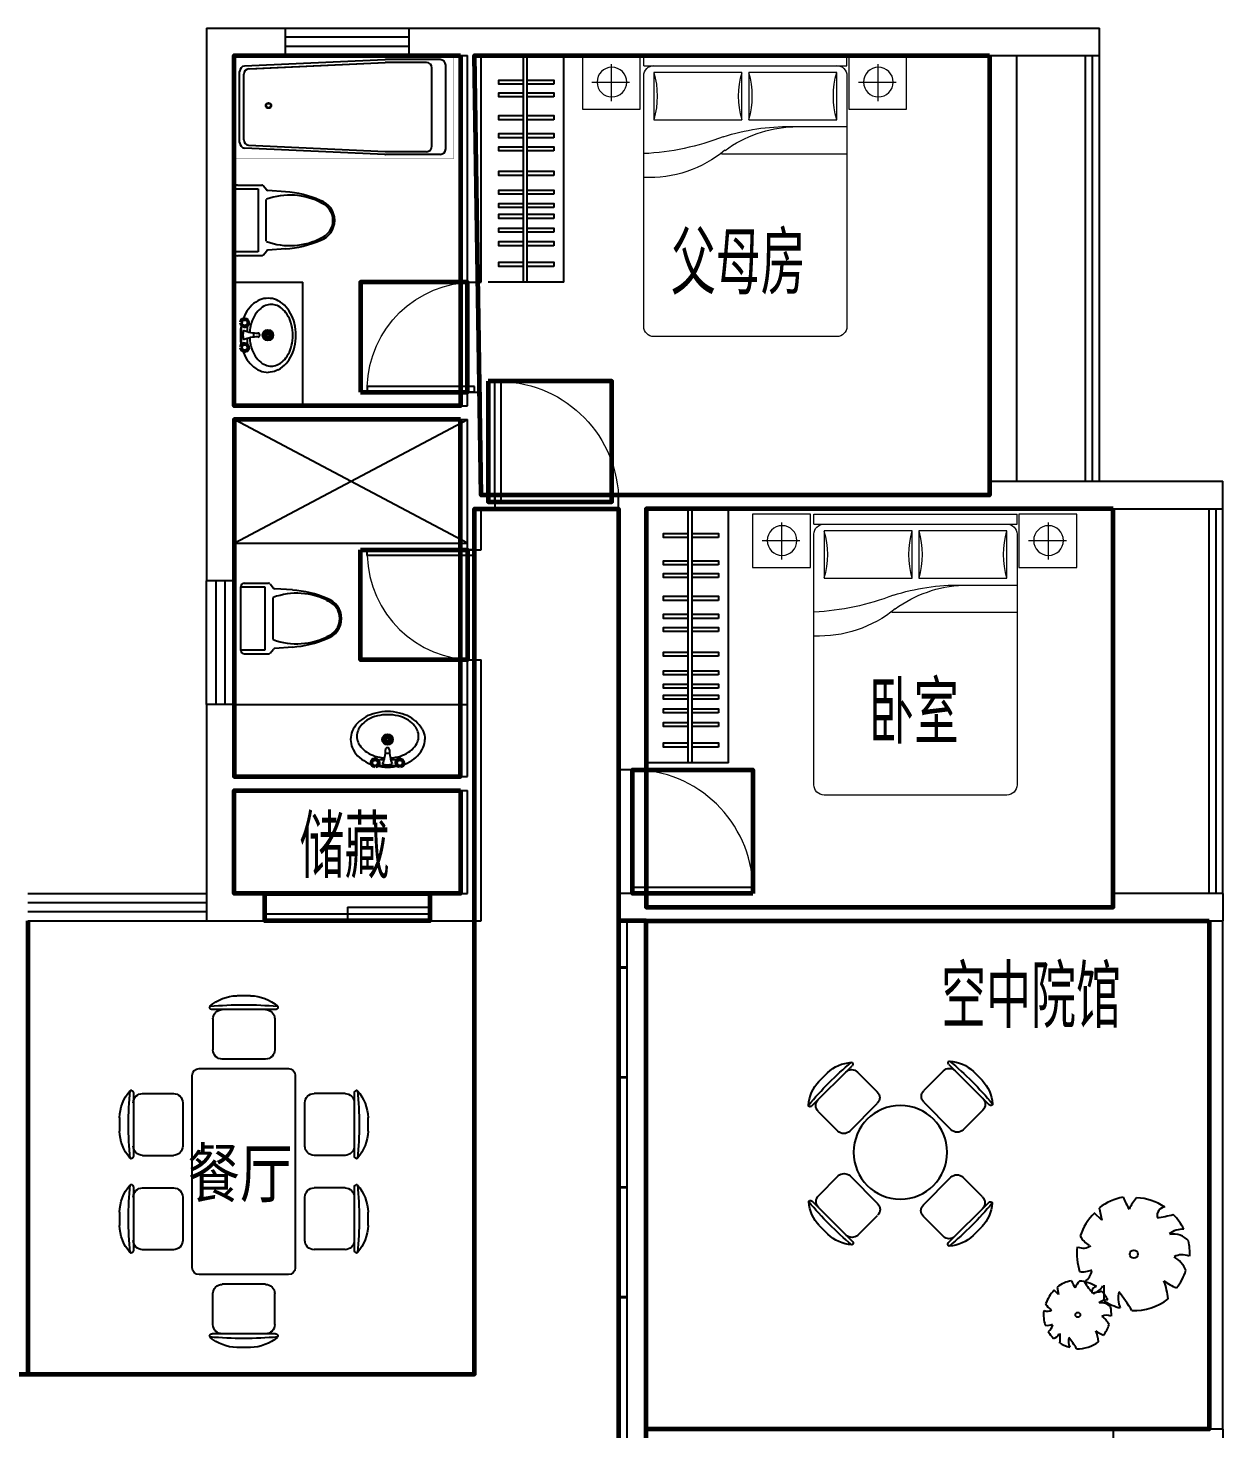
# Model space of a CAD drawing. Extents: x 4841515 to 4876615, y -1283548 to -1262748.
# Drawn here: x 4867915 to 4876615, y -1272948 to -1262748 of the extents above; entities that cross this region are included whole.
import ezdxf
from ezdxf.enums import TextEntityAlignment as Align

# ---------------------------------------------------------------- set-up
doc = ezdxf.new("R2010")
doc.units = 0
doc.header["$MEASUREMENT"] = 0
doc.layers.get('0').update_dxf_attribs({"linetype": 'CONTINUOUS'})
for name, color, linetype in [('2', 2, 'CONTINUOUS'), ('F', 8, 'CONTINUOUS'), ('F1', 8, 'CONTINUOUS'), ('FURN', 8, 'CONTINUOUS'), ('j', 8, 'CONTINUOUS'), ('J-厨房', 8, 'CONTINUOUS'), ('PUB_TEXT', 7, 'CONTINUOUS'), ('WALL', 2, 'CONTINUOUS'), ('WINDOW', 4, 'CONTINUOUS'), ('WINDOW_TEXT', 7, 'CONTINUOUS'), ('家具', 8, 'CONTINUOUS'), ('家具1', 8, 'CONTINUOUS')]:
    doc.layers.add(name, color=color, linetype=linetype)
for name, color, linetype, lineweight in [('FITMENT', 145, 'CONTINUOUS', 5), ('GT_储藏间', 50, 'CONTINUOUS', 60), ('GT_卧室', 1, 'CONTINUOUS', 60), ('GT_卫生间', 5, 'CONTINUOUS', 60), ('GT_花园', 74, 'CONTINUOUS', 60), ('GT_过道', 30, 'CONTINUOUS', 60), ('GT_门', 245, 'CONTINUOUS', 60), ('GT_餐厅', 3, 'CONTINUOUS', 60)]:
    doc.layers.add(name, color=color, linetype=linetype, lineweight=lineweight)
doc.styles.add('-黑体', font='simhei.ttf', dxfattribs={"width": 0.8})
doc.styles.add('SIMPLEX', font='SIMPLEX.SHX')
doc.styles.add('黑体', font='simhei.ttf')

# ---------------------------------------------------------------- blocks, each defined once
blk = doc.blocks.new('A$C5D551CAD')
at = {"layer": '家具'}
for p, q in [((22.7, 921.7, -3686.7), (287.2, 1186.2, -3686.7)), ((68.9, 1083, -3686.7), (125.9, 1140, -3686.7)), ((323.1, 1144.5, -3686.7), (452.5, 1015.2, -3686.7)), ((894.3, 1146.8, -3686.7), (764.9, 1017.5, -3686.7)), ((1194.7, 924, -3686.7), (930.2, 1188.5, -3686.7)), ((1148.5, 1085.3, -3686.7), (1091.5, 1142.3, -3686.7)), ((271.4, 756.4, -3686.7), (452.5, 937.5, -3686.7)), ((946, 758.7, -3686.7), (764.9, 939.9, -3686.7)), ((64.4, 885.8, -3686.7), (193.7, 756.4, -3686.7)), ((1153, 888.1, -3686.7), (1023.7, 758.7, -3686.7)), ((72.9, 325.4, -3686.7), (202.2, 454.8, -3686.7)), ((461, 273.7, -3686.7), (279.9, 454.8, -3686.7)), ((756.4, 271.4, -3686.7), (937.5, 452.5, -3686.7)), ((1144.5, 323.1, -3686.7), (1015.2, 452.5, -3686.7)), ((295.7, 25, -3686.7), (31.2, 289.5, -3686.7)), ((921.7, 22.7, -3686.7), (1186.2, 287.2, -3686.7)), ((331.6, 66.7, -3686.7), (461, 196.1, -3686.7)), ((885.8, 64.4, -3686.7), (756.4, 193.7, -3686.7)), ((134.4, 71.3, -3686.7), (77.4, 128.2, -3686.7)), ((1083, 68.9, -3686.7), (1140, 125.9, -3686.7))]:
    blk.add_line(p, q, dxfattribs=at)
blk.add_circle((617, 605, -3686.7), 308, dxfattribs=at)
for centre, radius, start, end in [((1694.6, -485.7, -3686.7), 2205.8, 129.8023, 140.1977), ((301.7, 953, -3686.7), 256.6, 94.27346, 133.23486), ((283.2, 1200.8, -3686.7), 8.13, 22.33001, 94.27346), ((275.7, 1197.7, -3686.7), 16.3, 315, 22.33001), ((941.7, 1200, -3686.7), 16.3, 157.66999, 225), ((934.2, 1203.1, -3686.7), 8.13, 85.72654, 157.66999), ((-477.2, -483.4, -3686.7), 2205.8, 39.8023, 50.1977), ((915.7, 955.3, -3686.7), 256.6, 46.76514, 85.72654), ((284.3, 1105.7, -3686.7), 54.9, 45, 135), ((933.1, 1108, -3686.7), 54.9, 45, 135), ((255.9, 907.2, -3686.7), 256.6, 136.76514, 175.72654), ((413.7, 976.4, -3686.7), 54.9, 315, 45), ((803.7, 978.7, -3686.7), 54.9, 135, 225), ((961.5, 909.5, -3686.7), 256.6, 4.27346, 43.23486), ((8.1, 925.7, -3686.7), 8.13, 175.72654, 247.66999), ((11.2, 933.2, -3686.7), 16.3, 247.66999, 315), ((103.2, 924.6, -3686.7), 54.9, 135, 225), ((1114.2, 926.9, -3686.7), 54.9, 315, 45), ((1206.2, 935.5, -3686.7), 16.3, 225, 292.33001), ((1209.3, 928, -3686.7), 8.13, 292.33001, 4.27346), ((232.6, 795.2, -3686.7), 54.9, 225, 315), ((984.9, 797.6, -3686.7), 54.9, 225, 315), ((241.1, 416, -3686.7), 54.9, 45, 135), ((976.4, 413.7, -3686.7), 54.9, 45, 135), ((16.6, 285.5, -3686.7), 8.13, 112.33001, 184.27346), ((1703.1, 1696.9, -3686.7), 2205.8, 219.8023, 230.1977), ((264.4, 304, -3686.7), 256.6, 184.27346, 223.23486), ((19.7, 278, -3686.7), 16.3, 45, 112.33001), ((111.7, 286.6, -3686.7), 54.9, 135, 225), ((-485.7, 1694.6, -3686.7), 2205.8, 309.8023, 320.1977), ((953, 301.7, -3686.7), 256.6, 316.76514, 355.72654), ((1105.7, 284.3, -3686.7), 54.9, 315, 45), ((1197.7, 275.7, -3686.7), 16.3, 67.66999, 135), ((1200.8, 283.2, -3686.7), 8.13, 355.72654, 67.66999), ((422.2, 234.9, -3686.7), 54.9, 315, 45), ((795.2, 232.6, -3686.7), 54.9, 135, 225), ((310.2, 258.2, -3686.7), 256.6, 226.76514, 265.72654), ((292.8, 105.5, -3686.7), 54.9, 225, 315), ((291.7, 10.4, -3686.7), 8.13, 265.72654, 337.66999), ((284.2, 13.5, -3686.7), 16.3, 337.66999, 45), ((924.6, 103.2, -3686.7), 54.9, 225, 315), ((933.2, 11.2, -3686.7), 16.3, 135, 202.33001), ((925.7, 8.1, -3686.7), 8.13, 202.33001, 274.27346), ((907.2, 255.9, -3686.7), 256.6, 274.27346, 313.23486)]:
    blk.add_arc(centre, radius, start, end, dxfattribs=at)
blk = doc.blocks.new('A$C1C334A26')
at = {"layer": '家具'}
blk.add_blockref('A$C5D551CAD', (0, 0, 3686.7), dxfattribs=at)
blk = doc.blocks.new('A$C42D30CE6')
at = {"layer": '家具', "xscale": -1.106847697704459, "yscale": 1.106847697704459, "zscale": 1.106847697704459, "rotation": 270.0000000027261}
blk.add_blockref('A$C1C334A26', (0, 0), dxfattribs=at)
blk = doc.blocks.new('A$C4F080291')
at = {"layer": 'F'}
for p, q in [((240.4, 550), (240.4, 550)), ((248.1, 499.5), (240.4, 550)), ((275.1, 554.7), (248.1, 499.5))]:
    blk.add_line(p, q, dxfattribs=at)
blk.add_circle((272.1, 274), 19.8, dxfattribs=at)
for centre, radius, start, end in [((272.8, 276.6), 273.1, 96.76061, 124.31007), ((272.8, 276.6), 278.1, 63.11015, 89.54254), ((233.4, 481.7), 116.3, 169.87002, 201.86483), ((839.2, 406), 456.3, 164.92026, 173.01233), ((517.8, 187.2), 304.2, 103.05369, 115.60698), ((272.8, 276.6), 271.8, 18.94599, 49.57486), ((272.8, 276.6), 275.9, 135.99951, 161.053), ((134.7, 500.3), 67.4, 210.62515, 266.72966), ((84.2, 435.4), 100.1, 223.77231, 258.30766), ((509.9, 325.6), 45.2, 61.57441, 152.64411), ((761.6, 841), 574.3, 239.46134, 247.43869), ((272.8, 276.6), 275.1, 172.68302, 187.5085), ((-0.1, 415.8), 104.6, 271.84405, 306.19832), ((272.8, 276.6), 270.5, 348.54953, 7.23532), ((26.6, 315.8), 79.7, 250.6201, 294.53976), ((-626.5, 727), 846.1, 319.67521, 324.9454), ((467.3, 133.9), 114.2, 50.986, 89.7843), ((429.7, 160.9), 92.2, 1.88998, 64.194), ((272.8, 276.6), 271.3, 200.9099, 218.97531), ((179.8, 78.4), 121.1, 128.73075, 166.85289), ((-914.8, 167.6), 1018.9, 354.04005, 0.29866), ((273.9, 92.6), 155.6, 347.27587, 19.92692), ((405.1, 62.2), 84.7, 29.75734, 79.75378), ((272.8, 276.6), 273.3, 320.05745, 335.66153), ((-16.3, 178.2), 339.9, 328.37053, 343.63966), ((581, 162.3), 282.6, 196.39216, 210.73156), ((272.8, 276.6), 276.6, 230.95519, 270.05442), ((272.8, 276.6), 266.5, 284.13878, 304.99111)]:
    blk.add_arc(centre, radius, start, end, dxfattribs=at)
blk = doc.blocks.new('A$C554367E0')
at = {"layer": 'F', "xscale": -1}
blk.add_blockref('A$C4F080291', (541.2, 0), dxfattribs=at)
at = {"layer": 'F', "xscale": -0.6, "yscale": 0.6, "zscale": 0.6}
blk.add_blockref('A$C4F080291', (827.2, 39.8), dxfattribs=at)
blk = doc.blocks.new('A$C11B17B17')
at = {"layer": 'F'}
for p, q in [((887, 1809), (986, 1809)), ((1574, 1809), (1673, 1809)), ((707, 1709), (1167, 1709)), ((712, 1641), (712, 1416)), ((1162, 1641), (1162, 1416)), ((1393, 1709), (1853, 1709)), ((1398, 1641), (1398, 1416)), ((1848, 1641), (1848, 1416)), ((779, 1349), (1094, 1349)), ((1466, 1349), (1781, 1349)), ((530, 1229), (530, 579)), ((1980, 1279), (580, 1279)), ((2030, 579), (2030, 1229)), ((100, 1134), (100, 674)), ((167, 1129), (392, 1129)), ((2392, 1129), (2167, 1129)), ((2460, 1134), (2460, 674)), ((460, 1062), (460, 747)), ((2100, 1062), (2100, 747)), ((0, 954), (0, 855)), ((2560, 954), (2560, 855)), ((167, 679), (392, 679)), ((2392, 679), (2167, 679)), ((580, 529), (1980, 529)), ((1094, 460), (779, 460)), ((1781, 460), (1466, 460)), ((712, 167), (712, 392)), ((1162, 167), (1162, 392)), ((1398, 167), (1398, 392)), ((1848, 167), (1848, 392)), ((1167, 100), (707, 100)), ((986, 0), (887, 0)), ((1853, 100), (1393, 100)), ((1673, 0), (1574, 0))]:
    blk.add_line(p, q, dxfattribs=at)
for centre, radius, start, end in [((897, 1493), 316, 91.7651, 130.7265), ((937, -969), 2713, 84.8023, 95.1977), ((976, 1493), 316, 49.2735, 88.2349), ((1584, 1493), 316, 91.7651, 130.7265), ((1623, -969), 2713, 84.8023, 95.1977), ((1663, 1493), 316, 49.2735, 88.2349), ((697, 1725), 10, 130.7265, 202.67), ((707, 1729), 20, 202.67, 270), ((779, 1641), 67.5, 90, 180), ((1094, 1641), 67.5, 0, 90), ((1167, 1729), 20, 270, 337.33), ((1176, 1725), 10, 337.33, 49.2735), ((1384, 1725), 10, 130.7265, 202.67), ((1393, 1729), 20, 202.67, 270), ((1466, 1641), 67.5, 90, 180), ((1781, 1641), 67.5, 0, 90), ((1853, 1729), 20, 270, 337.33), ((1863, 1725), 10, 337.33, 49.2735), ((779, 1416), 67.5, 180, 270), ((1094, 1416), 67.5, 270, 0), ((1466, 1416), 67.5, 180, 270), ((1781, 1416), 67.5, 270, 0), ((580, 1229), 50, 90, 180), ((1980, 1229), 50, 0, 90), ((315, 944), 316, 139.2735, 178.2349), ((2778, 904), 2713, 174.8023, 185.1977), ((84, 1143), 10, 67.33, 139.2735), ((80, 1134), 20, 0, 67.33), ((167, 1062), 67.5, 90, 180), ((392, 1062), 67.5, 0, 90), ((2167, 1062), 67.5, 90, 180), ((2392, 1062), 67.5, 0, 90), ((2480, 1134), 20, 112.67, 180), ((2476, 1143), 10, 40.7265, 112.67), ((-218, 904), 2713, 354.8023, 5.1977), ((2245, 944), 316, 1.7651, 40.7265), ((315, 864), 316, 181.7651, 220.7265), ((2245, 864), 316, 319.2735, 358.2349), ((167, 747), 67.5, 180, 270), ((392, 747), 67.5, 270, 0), ((2167, 747), 67.5, 180, 270), ((2392, 747), 67.5, 270, 0), ((84, 665), 10, 220.7265, 292.67), ((80, 674), 20, 292.67, 0), ((2480, 674), 20, 180, 247.33), ((2476, 665), 10, 247.33, 319.2735), ((580, 579), 50, 180, 270), ((1980, 579), 50, 270, 0), ((779, 392), 67.5, 90, 180), ((1094, 392), 67.5, 0, 90), ((1466, 392), 67.5, 90, 180), ((1781, 392), 67.5, 0, 90), ((779, 167), 67.5, 180, 270), ((1094, 167), 67.5, 270, 0), ((1466, 167), 67.5, 180, 270), ((1781, 167), 67.5, 270, 0), ((697, 84), 10, 157.33, 229.2735), ((707, 80), 20, 90, 157.33), ((937, 2778), 2713, 264.8023, 275.1977), ((897, 315), 316, 229.2735, 268.2349), ((976, 315), 316, 271.7651, 310.7265), ((1167, 80), 20, 22.67, 90), ((1176, 84), 10, 310.7265, 22.67), ((1384, 84), 10, 157.33, 229.2735), ((1393, 80), 20, 90, 157.33), ((1623, 2778), 2713, 264.8023, 275.1977), ((1584, 315), 316, 229.2735, 268.2349), ((1663, 315), 316, 271.7651, 310.7265), ((1853, 80), 20, 22.67, 90), ((1863, 84), 10, 310.7265, 22.67)]:
    blk.add_arc(centre, radius, start, end, dxfattribs=at)
blk = doc.blocks.new('A$C2CF363A5')
at = {"layer": 'WALL', "xscale": -1, "rotation": 90}
blk.add_blockref('A$C11B17B17', (1809, 2560), dxfattribs=at)
blk = doc.blocks.new('A$C2B866F3E')
at = {"layer": 'FITMENT'}
for p, q in [((1656, 1940), (1656, 2361)), ((1853, 2010), (1853, 2285)), ((1853, 2010), (1853, 2285)), ((1714, 2154), (1984, 2154)), ((1714, 2154), (1984, 2154)), ((0, 1852), (0, 521)), ((1899, 1926), (74, 1926)), ((1331, 1014), (1331, 1926)), ((1529, 1519), (1529, 1926)), ((1578, 1211), (1578, 1852)), ((1578, 1852), (1923, 1852)), ((1923, 1852), (1923, 1211)), ((1972, 447), (1972, 1926)), ((1972, 1926), (2046, 1926)), ((2046, 447), (2046, 1926)), ((1923, 1211), (1578, 1211)), ((1578, 1162), (1923, 1162)), ((1578, 521), (1578, 1162)), ((1923, 1162), (1923, 521)), ((1923, 521), (1578, 521)), ((74, 447), (1899, 447)), ((1972, 447), (2046, 447)), ((1853, 70), (1853, 344)), ((1714, 213), (1984, 213))]:
    blk.add_line(p, q, dxfattribs=at)
for points in [[(1656, 1940), (1656, 2361), (2046, 2361), (2046, 1940)], [(1656, 0), (1656, 421), (2046, 421), (2046, 0)]]:
    blk.add_lwpolyline(points, close=True, dxfattribs=at)
for centre in [(1853, 2155), (1853, 2155), (1853, 215)]:
    blk.add_circle(centre, 108, dxfattribs=at)
for centre, radius, start, end in [((74, 1852), 74, 90, 180), ((1751, 2444), 616, 253.7398, 286.2602), ((1899, 1852), 74, 0, 90), ((623, 1572), 906, 323.9597, 357.4602), ((-18, 1499), 1547, 342.1966, 0.7418), ((1751, 619), 616, 73.7398, 106.2602), ((1751, 1754), 616, 253.7398, 286.2602), ((2028, 484), 871, 140.4539, 182.4327), ((3144, 364), 1814, 158.5931, 177.384), ((74, 521), 74, 180, 270), ((1751, -71), 616, 73.7398, 106.2602), ((1899, 521), 74, 270, 0)]:
    blk.add_arc(centre, radius, start, end, dxfattribs=at)
blk = doc.blocks.new('_WBLK')
for p, q in [((-0.5, 0.5), (0.5, 0.5)), ((0.5, 0.167), (-0.5, 0.167)), ((0.5, -0.167), (-0.5, -0.167)), ((-0.5, -0.5), (0.5, -0.5))]:
    blk.add_line(p, q)
at = {"layer": 'WINDOW_TEXT', "style": 'SIMPLEX', "flags": 9}
blk.add_attdef('A', text='', height=1, dxfattribs=at).set_placement((0, 1.5), align=Align.MIDDLE)
blk = doc.blocks.new('41227163512228')
for p, q in [((-650, 100), (650, 100)), ((-650, 33), (650, 33)), ((-650, -33), (650, -33)), ((-650, -100), (650, -100))]:
    blk.add_line(p, q)
at = {"style": 'SIMPLEX', "flags": 9}
blk.add_attdef('A', text='', height=1, dxfattribs=at).set_placement((0, 0), align=Align.MIDDLE)
blk = doc.blocks.new('M_E10')
for p, q in [((-740, -70), (-740, -680)), ((-700, -30), (-302, -30)), ((-640, -90), (-640, -660)), ((-600, -50), (-300, -50)), ((-300, -50), (695, -96)), ((-298, -30), (724, -76)), ((730, -136), (730, -614)), ((760, -116), (760, -634)), ((-600, -700), (-300, -700)), ((695, -654), (-300, -700)), ((685, -654), (-300, -700)), ((724, -674), (-298, -720)), ((-700, -720), (-302, -720))]:
    blk.add_line(p, q)
at = {"const_width": 1.5}
for points in [[(-800, 0), (800, 0)], [(-800, -750), (-800, 0)], [(800, 0), (800, -750)], [(800, -750), (-800, -750)]]:
    blk.add_lwpolyline(points, dxfattribs=at)
for radius in [20, 16]:
    blk.add_circle((550, -386), radius)
for centre, start, end in [((-700, -70), 90, 180), ((-600, -90), 90, 180), ((-302, -70), 83.7966, 90), ((690, -136), 0, 83.3675), ((720, -116), 0, 83.7966), ((-700, -680), 180, 270), ((-600, -660), 180, 270), ((690, -614), 276.6325, 0), ((720, -634), 276.2034, 0), ((-302, -680), 270, 276.2034)]:
    blk.add_arc(centre, 40, start, end)
at = {"width": 0.8, "flags": 9}
for tag in ['XSIZE', 'YSIZE']:
    blk.add_attdef(tag, (0, 0), '', height=0.5, dxfattribs=at)
blk = doc.blocks.new('toilet20')
at = {"layer": 'j'}
for p, q in [((-232, 0), (232, 0)), ((230, 0), (230, -175)), ((-257, -25), (-257, -202)), ((-230, -175), (-230, 0)), ((257, -25), (257, -202)), ((230, -175), (-230, -175)), ((-253, -212), (-222, -238)), ((-208, -375), (-217, -247)), ((-152, -235), (152, -235)), ((208, -375), (217, -247)), ((253, -212), (222, -238))]:
    blk.add_line(p, q, dxfattribs=at)
for centre, radius, start, end in [((232, -25), 25.4, 0, 90), ((-232, -25), 25.4, 90, 180), ((-244, -202), 12.7, 180, 230.1944), ((244, -202), 12.7, 309.8056, 0), ((-230, -247), 12.7, 4.1704, 50.1944), ((309, -407), 493, 159.6179, 208.0402), ((-309, -407), 493, 331.9598, 20.3821), ((230, -247), 12.7, 129.8056, 175.8296), ((532, -327), 741, 183.6819, 203.8813), ((-532, -327), 741, 336.1187, 356.3181), ((0, -580), 153, 197.8712, 270), ((-2, -586), 134, 197.6294, 270.8997), ((0, -580), 153, 270, 342.1288), ((2, -586), 134, 269.1003, 342.3706)]:
    blk.add_arc(centre, radius, start, end, dxfattribs=at)
blk = doc.blocks.new('toilet3')
at = {"layer": 'j'}
for p, q in [((-220, 307), (-230, 292)), ((-208, 321), (-220, 307)), ((-194, 334), (-208, 321)), ((-180, 345), (-194, 334)), ((-175, 312), (-184, 301)), ((-164, 356), (-180, 345)), ((-164, 323), (-175, 312)), ((-148, 366), (-164, 356)), ((-153, 332), (-164, 323)), ((-140, 341), (-153, 332)), ((-131, 375), (-148, 366)), ((-126, 349), (-140, 341)), ((-114, 382), (-131, 375)), ((-112, 357), (-126, 349)), ((-96, 389), (-114, 382)), ((-97, 363), (-112, 357)), ((-82, 368), (-97, 363)), ((-75, 394), (-96, 389)), ((-64, 373), (-82, 368)), ((-54, 399), (-75, 394)), ((-46, 377), (-64, 373)), ((-32, 402), (-54, 399)), ((-27, 380), (-46, 377)), ((-11, 404), (-32, 402)), ((-8, 382), (-27, 380)), ((11, 405), (-11, 404)), ((11, 382), (-8, 382)), ((32, 404), (11, 405)), ((30, 382), (11, 382)), ((49, 380), (30, 382)), ((54, 402), (32, 404)), ((67, 377), (49, 380)), ((75, 399), (54, 402)), ((86, 373), (67, 377)), ((96, 394), (75, 399)), ((104, 368), (86, 373)), ((117, 389), (96, 394)), ((119, 363), (104, 368)), ((135, 382), (117, 389)), ((134, 357), (119, 363)), ((148, 349), (134, 357)), ((153, 375), (135, 382)), ((162, 341), (148, 349)), ((170, 366), (153, 375)), ((175, 332), (162, 341)), ((186, 356), (170, 366)), ((186, 323), (175, 332)), ((202, 345), (186, 356)), ((196, 312), (186, 323)), ((206, 301), (196, 312)), ((216, 334), (202, 345)), ((229, 321), (216, 334)), ((241, 307), (229, 321)), ((252, 292), (241, 307)), ((-258, 218), (-259, 202)), ((-256, 233), (-258, 218)), ((-252, 248), (-256, 233)), ((-247, 263), (-252, 248)), ((-240, 276), (-247, 263)), ((-230, 292), (-240, 276)), ((-212, 246), (-214, 236)), ((-214, 236), (-214, 225)), ((-214, 225), (-214, 214)), ((-214, 214), (-212, 203)), ((-209, 257), (-212, 246)), ((-205, 267), (-209, 257)), ((-201, 277), (-205, 267)), ((-193, 290), (-201, 277)), ((-184, 301), (-193, 290)), ((1, 204), (-18, 210)), ((2, 207), (-14, 218)), ((4, 209), (-7, 224)), ((7, 210), (1, 229)), ((10, 211), (10, 230)), ((13, 210), (19, 229)), ((16, 209), (27, 224)), ((18, 207), (34, 218)), ((19, 204), (38, 210)), ((215, 290), (206, 301)), ((222, 277), (215, 290)), ((227, 267), (222, 277)), ((231, 257), (227, 267)), ((234, 246), (231, 257)), ((235, 236), (234, 246)), ((234, 203), (235, 214)), ((236, 225), (235, 236)), ((235, 214), (236, 225)), ((262, 276), (252, 292)), ((262, 276), (268, 263)), ((268, 263), (274, 248)), ((274, 248), (278, 233)), ((278, 233), (280, 218)), ((280, 218), (281, 202)), ((-259, 202), (-258, 187)), ((-258, 187), (-256, 171)), ((-256, 171), (-252, 156)), ((-252, 156), (-247, 142)), ((-247, 142), (-240, 128)), ((-240, 128), (-230, 112)), ((-230, 112), (-220, 97)), ((-212, 203), (-209, 192)), ((-209, 192), (-205, 182)), ((-205, 182), (-201, 172)), ((-201, 172), (-193, 160)), ((-193, 160), (-184, 148)), ((-184, 148), (-175, 137)), ((-175, 137), (-164, 127)), ((-164, 127), (-153, 117)), ((-153, 117), (-140, 108)), ((-140, 108), (-126, 100)), ((0, 201), (-19, 201)), ((1, 198), (-18, 192)), ((2, 195), (-14, 184)), ((4, 193), (-7, 177)), ((7, 192), (1, 173)), ((10, 191), (10, 172)), ((13, 192), (19, 173)), ((16, 193), (27, 177)), ((18, 195), (34, 184)), ((19, 198), (38, 192)), ((20, 201), (39, 201)), ((148, 100), (162, 108)), ((162, 108), (175, 117)), ((175, 117), (186, 127)), ((186, 127), (196, 137)), ((196, 137), (206, 148)), ((206, 148), (215, 160)), ((215, 160), (222, 172)), ((222, 172), (227, 182)), ((227, 182), (231, 192)), ((231, 192), (234, 203)), ((241, 97), (252, 112)), ((252, 112), (262, 128)), ((262, 128), (268, 142)), ((268, 142), (274, 156)), ((274, 156), (278, 171)), ((278, 171), (280, 187)), ((280, 187), (281, 202)), ((-220, 97), (-208, 83)), ((-208, 83), (-194, 71)), ((-194, 71), (-180, 59)), ((-180, 59), (-164, 48)), ((-164, 48), (-148, 38)), ((-148, 38), (-131, 30)), ((-131, 30), (-114, 22)), ((-126, 100), (-112, 93)), ((-101, 31), (-120, 31)), ((-100, 37), (-118, 43)), ((-100, 25), (-118, 19)), ((-114, 22), (-96, 16)), ((-97, 42), (-113, 54)), ((-97, 19), (-113, 8)), ((-112, 93), (-97, 87)), ((-93, 47), (-104, 62)), ((-93, 15), (-104, -1)), ((-97, 87), (-82, 81)), ((-96, 16), (-75, 10)), ((-87, 49), (-93, 68)), ((-87, 12), (-93, -6)), ((-82, 81), (-64, 76)), ((-81, 50), (-81, 70)), ((-75, 49), (-69, 68)), ((-75, 12), (-69, -6)), ((-75, 10), (-54, 6)), ((-70, 47), (-58, 62)), ((-70, 15), (-58, -1)), ((-65, 42), (-50, 54)), ((-65, 19), (-50, 8)), ((-64, 76), (-46, 72)), ((-63, 37), (-44, 43)), ((-63, 25), (-44, 19)), ((-62, 31), (-42, 31)), ((-54, 6), (-32, 2)), ((-16, 53), (-49, 53)), ((67, 9), (-49, 9)), ((-46, 72), (-27, 69)), ((-32, 2), (-11, 0)), ((-27, 69), (-12, 68)), ((-11, 0), (11, 0)), ((25, 99), (-7, 99)), ((11, 0), (32, 0)), ((30, 68), (49, 69)), ((32, 0), (54, 2)), ((67, 53), (34, 53)), ((49, 69), (67, 72)), ((54, 2), (75, 6)), ((80, 31), (60, 31)), ((81, 37), (62, 43)), ((81, 25), (62, 19)), ((67, 72), (86, 76)), ((84, 42), (68, 54)), ((84, 19), (68, 8)), ((75, 6), (96, 10)), ((88, 47), (76, 62)), ((88, 15), (76, -1)), ((86, 76), (104, 81)), ((93, 49), (87, 68)), ((93, 12), (87, -6)), ((96, 10), (117, 16)), ((99, 50), (99, 70)), ((104, 81), (119, 87)), ((105, 49), (111, 68)), ((105, 12), (111, -6)), ((111, 47), (122, 62)), ((111, 15), (122, -1)), ((115, 42), (131, 54)), ((115, 19), (131, 8)), ((117, 16), (135, 22)), ((118, 37), (136, 43)), ((118, 25), (136, 19)), ((119, 87), (134, 93)), ((119, 31), (138, 31)), ((134, 93), (148, 100)), ((135, 22), (153, 30)), ((153, 30), (170, 38)), ((170, 38), (186, 48)), ((186, 48), (202, 59)), ((202, 59), (216, 71)), ((216, 71), (229, 83)), ((229, 83), (241, 97))]:
    blk.add_line(p, q, dxfattribs=at)
for centre, radius in [((10, 201), 38.9), ((10, 201), 29.2), ((10, 201), 9.73), ((-81, 31), 19.5), ((99, 31), 19.5)]:
    blk.add_circle(centre, radius, dxfattribs=at)
for centre, radius, start, end in [((-245, 122), 240, 335.8374, 1.2386), ((9, 127), 14.6, 0, 180), ((263, 122), 240, 178.7614, 204.1626), ((9, 123), 105, 250.2486, 289.7514)]:
    blk.add_arc(centre, radius, start, end, dxfattribs=at)
blk = doc.blocks.new('$DorLib2D$00000001')
for p, q in [((0.45, 0.975), (0.5, 0.975)), ((0.45, 0), (0.45, 0.975)), ((0.5, 0), (0.5, 0.975)), ((0.5, 0), (0.45, 0))]:
    blk.add_line(p, q)
at = {"lineweight": 13}
blk.add_arc((0.475, 0), 0.975, 91.4693, 180, dxfattribs=at)
blk = doc.blocks.new('$TCHSYS$DOOR2D')
for p, q in [((0.45, 0.975), (0.5, 0.975)), ((0.45, 0), (0.45, 0.975)), ((0.5, 0), (0.5, 0.975)), ((0.5, 0), (0.45, 0))]:
    blk.add_line(p, q)
at = {"lineweight": 13}
blk.add_arc((0.475, 0), 0.975, 91.4693, 180, dxfattribs=at)

msp = doc.modelspace()

# ---------------------------------------------------------------- linework, layer by layer
at = {"layer": '2'}
for p, q in [((4876515, -1272948), (4876515, -1269248)), ((4876615, -1272948), (4876615, -1269248))]:
    msp.add_line(p, q, dxfattribs=at)
at = {"layer": 'F1'}
msp.add_line((4869415, -1267673), (4871115, -1267673), dxfattribs=at)
at = {"layer": 'FURN'}
for p, q in [((4871522, -1264598), (4871522, -1262948)), ((4871550, -1264598), (4871550, -1262948)), ((4871815, -1264598), (4871815, -1262948)), ((4871815, -1264598), (4871265, -1264598)), ((4872722, -1268098), (4872722, -1266248)), ((4872750, -1268098), (4872750, -1266248)), ((4873015, -1268098), (4873015, -1266248)), ((4873015, -1268098), (4872415, -1268098))]:
    msp.add_line(p, q, dxfattribs=at)
for points in [[(4871522, -1263157), (4871343, -1263157), (4871343, -1263127), (4871522, -1263127)], [(4871550, -1263127), (4871743, -1263127), (4871743, -1263157)], [(4871743, -1263157), (4871550, -1263157)], [(4871522, -1263249), (4871343, -1263249), (4871343, -1263219), (4871522, -1263219)], [(4871550, -1263219), (4871743, -1263219), (4871743, -1263249)], [(4871743, -1263249), (4871550, -1263249)], [(4871522, -1263415), (4871343, -1263415), (4871343, -1263385), (4871522, -1263385)], [(4871550, -1263385), (4871743, -1263385), (4871743, -1263415)], [(4871743, -1263415), (4871550, -1263415)], [(4871522, -1263546), (4871343, -1263546), (4871343, -1263516), (4871522, -1263516)], [(4871550, -1263516), (4871743, -1263516), (4871743, -1263546)], [(4871743, -1263546), (4871550, -1263546)], [(4871522, -1263642), (4871343, -1263642), (4871343, -1263612), (4871522, -1263612)], [(4871550, -1263612), (4871743, -1263612), (4871743, -1263642)], [(4871743, -1263642), (4871550, -1263642)], [(4871522, -1263821), (4871343, -1263821), (4871343, -1263791), (4871522, -1263791)], [(4871550, -1263791), (4871743, -1263791), (4871743, -1263821)], [(4871743, -1263821), (4871550, -1263821)], [(4871522, -1263958), (4871343, -1263958), (4871343, -1263928), (4871522, -1263928)], [(4871550, -1263928), (4871743, -1263928), (4871743, -1263958)], [(4871743, -1263958), (4871550, -1263958)], [(4871522, -1264055), (4871343, -1264055), (4871343, -1264025), (4871522, -1264025)], [(4871550, -1264025), (4871743, -1264025), (4871743, -1264055)], [(4871743, -1264055), (4871550, -1264055)], [(4871522, -1264134), (4871343, -1264134), (4871343, -1264104), (4871522, -1264104)], [(4871550, -1264104), (4871743, -1264104), (4871743, -1264134)], [(4871743, -1264134), (4871550, -1264134)], [(4871522, -1264234), (4871343, -1264234), (4871343, -1264204), (4871522, -1264204)], [(4871550, -1264204), (4871743, -1264204), (4871743, -1264234)], [(4871743, -1264234), (4871550, -1264234)], [(4871522, -1264333), (4871343, -1264333), (4871343, -1264303), (4871522, -1264303)], [(4871550, -1264303), (4871743, -1264303), (4871743, -1264333)], [(4871743, -1264333), (4871550, -1264333)], [(4871522, -1264483), (4871343, -1264483), (4871343, -1264453), (4871522, -1264453)], [(4871550, -1264453), (4871743, -1264453), (4871743, -1264483)], [(4871743, -1264483), (4871550, -1264483)], [(4872722, -1266458), (4872543, -1266458), (4872543, -1266428), (4872722, -1266428)], [(4872750, -1266428), (4872943, -1266428), (4872943, -1266458)], [(4872943, -1266458), (4872750, -1266458)], [(4872722, -1266657), (4872543, -1266657), (4872543, -1266627), (4872722, -1266627)], [(4872750, -1266627), (4872943, -1266627), (4872943, -1266657)], [(4872722, -1266749), (4872543, -1266749), (4872543, -1266719), (4872722, -1266719)], [(4872943, -1266657), (4872750, -1266657)], [(4872750, -1266719), (4872943, -1266719), (4872943, -1266749)], [(4872943, -1266749), (4872750, -1266749)], [(4872722, -1266915), (4872543, -1266915), (4872543, -1266885), (4872722, -1266885)], [(4872750, -1266885), (4872943, -1266885), (4872943, -1266915)], [(4872943, -1266915), (4872750, -1266915)], [(4872722, -1267046), (4872543, -1267046), (4872543, -1267016), (4872722, -1267016)], [(4872750, -1267016), (4872943, -1267016), (4872943, -1267046)], [(4872722, -1267142), (4872543, -1267142), (4872543, -1267112), (4872722, -1267112)], [(4872943, -1267046), (4872750, -1267046)], [(4872750, -1267112), (4872943, -1267112), (4872943, -1267142)], [(4872943, -1267142), (4872750, -1267142)], [(4872722, -1267321), (4872543, -1267321), (4872543, -1267291), (4872722, -1267291)], [(4872750, -1267291), (4872943, -1267291), (4872943, -1267321)], [(4872943, -1267321), (4872750, -1267321)], [(4872722, -1267458), (4872543, -1267458), (4872543, -1267428), (4872722, -1267428)], [(4872750, -1267428), (4872943, -1267428), (4872943, -1267458)], [(4872722, -1267555), (4872543, -1267555), (4872543, -1267525), (4872722, -1267525)], [(4872943, -1267458), (4872750, -1267458)], [(4872750, -1267525), (4872943, -1267525), (4872943, -1267555)], [(4872722, -1267634), (4872543, -1267634), (4872543, -1267604), (4872722, -1267604)], [(4872943, -1267555), (4872750, -1267555)], [(4872750, -1267604), (4872943, -1267604), (4872943, -1267634)], [(4872943, -1267634), (4872750, -1267634)], [(4872722, -1267734), (4872543, -1267734), (4872543, -1267704), (4872722, -1267704)], [(4872750, -1267704), (4872943, -1267704), (4872943, -1267734)], [(4872943, -1267734), (4872750, -1267734)], [(4872722, -1267833), (4872543, -1267833), (4872543, -1267803), (4872722, -1267803)], [(4872750, -1267803), (4872943, -1267803), (4872943, -1267833)], [(4872943, -1267833), (4872750, -1267833)], [(4872722, -1267983), (4872543, -1267983), (4872543, -1267953), (4872722, -1267953)], [(4872750, -1267953), (4872943, -1267953), (4872943, -1267983)], [(4872943, -1267983), (4872750, -1267983)]]:
    msp.add_lwpolyline(points, dxfattribs=at)
at = {"layer": 'GT_储藏间'}
msp.add_lwpolyline([(4871065, -1268298), (4871065, -1269048), (4869415, -1269048), (4869415, -1268298), (4871065, -1268298)], dxfattribs=at)
at = {"layer": 'GT_卧室'}
for points in [[(4874915, -1262948), (4874915, -1266148), (4871215, -1266148), (4871165, -1262948), (4874915, -1262948)], [(4875815, -1266248), (4872415, -1266248), (4872415, -1269148), (4875815, -1269148), (4875815, -1266248)]]:
    msp.add_lwpolyline(points, dxfattribs=at)
at = {"layer": 'GT_卫生间'}
for points in [[(4871064, -1262948), (4871064, -1265498), (4869415, -1265498), (4869415, -1262948), (4871064, -1262948)], [(4871064, -1265598), (4869415, -1265598), (4869415, -1268198), (4871065, -1268198), (4871064, -1265598)]]:
    msp.add_lwpolyline(points, dxfattribs=at)
at = {"layer": 'GT_花园'}
msp.add_lwpolyline([(4876515, -1269248), (4876515, -1272948), (4872415, -1272948), (4872415, -1269248), (4876515, -1269248)], dxfattribs=at)
at = {"layer": 'GT_过道'}
msp.add_lwpolyline([(4865815, -1272548), (4871165, -1272548), (4871165, -1266248), (4872215, -1266248), (4872215, -1274348), (4865815, -1274348), (4865815, -1272548)], dxfattribs=at)
at = {"layer": 'GT_门'}
for points in [[(4870335, -1265398), (4871115, -1265398), (4871115, -1264598), (4870335, -1264598), (4870335, -1265398)], [(4871265, -1265320), (4871265, -1266198), (4872165, -1266198), (4872165, -1265320), (4871265, -1265320)], [(4870335, -1266548), (4871115, -1266548), (4871115, -1267348), (4870335, -1267348), (4870335, -1266568), (4870335, -1266548)], [(4873193, -1269048), (4872315, -1269048), (4872315, -1268148), (4873193, -1268148), (4873193, -1269048)], [(4870840, -1269048), (4870840, -1269248), (4869640, -1269248), (4869640, -1269048), (4870840, -1269048)], [(4872415, -1269248), (4872215, -1269248), (4872215, -1273148), (4872415, -1273148), (4872415, -1269248)]]:
    msp.add_lwpolyline(points, dxfattribs=at)
at = {"layer": 'GT_餐厅'}
msp.add_lwpolyline([(4867915, -1269248), (4867915, -1272548), (4871165, -1272548), (4871165, -1269248)], dxfattribs=at)
at = {"layer": 'J-厨房'}
for p, q in [((4869416, -1264598), (4869916, -1264598)), ((4869916, -1265498), (4869916, -1264598)), ((4869415, -1266498), (4871115, -1265598)), ((4871115, -1266498), (4869415, -1265598)), ((4869415, -1266498), (4871115, -1266498)), ((4869465, -1267673), (4871115, -1267673))]:
    msp.add_line(p, q, dxfattribs=at)
at = {"layer": 'WALL'}
for p, q in [((4869215, -1262748), (4869790, -1262748)), ((4869215, -1262748), (4869215, -1266773)), ((4869790, -1262948), (4869790, -1262748)), ((4870690, -1262748), (4875715, -1262748)), ((4870690, -1262948), (4870690, -1262748)), ((4875715, -1262948), (4875715, -1262748)), ((4869415, -1262948), (4869790, -1262948)), ((4869415, -1262948), (4869415, -1265498)), ((4870690, -1262948), (4871115, -1262948)), ((4871115, -1264598), (4871115, -1262948)), ((4871215, -1262948), (4875715, -1262948)), ((4871215, -1264598), (4871215, -1262948)), ((4871115, -1264598), (4871215, -1264598)), ((4871115, -1265398), (4871215, -1265398)), ((4871115, -1265498), (4871115, -1265398)), ((4871215, -1266148), (4871215, -1265398)), ((4869415, -1265498), (4871115, -1265498)), ((4869415, -1265598), (4869415, -1266773)), ((4869415, -1265598), (4871115, -1265598)), ((4871115, -1266548), (4871115, -1265598)), ((4874915, -1266048), (4876615, -1266048)), ((4874915, -1266048), (4874915, -1266148)), ((4876615, -1266248), (4876615, -1266048)), ((4871215, -1266148), (4871315, -1266148)), ((4871315, -1266148), (4871315, -1266248)), ((4872215, -1266148), (4874915, -1266148)), ((4872215, -1268148), (4872215, -1266148)), ((4871215, -1266548), (4871215, -1266248)), ((4871215, -1266248), (4871315, -1266248)), ((4872415, -1266248), (4876615, -1266248)), ((4872415, -1268148), (4872415, -1266248)), ((4871115, -1266548), (4871215, -1266548)), ((4869415, -1266773), (4869215, -1266773)), ((4871115, -1267348), (4871215, -1267348)), ((4871115, -1268198), (4871115, -1267348)), ((4871215, -1269248), (4871215, -1267348)), ((4869415, -1267673), (4869215, -1267673)), ((4869215, -1267673), (4869215, -1269248)), ((4869415, -1267673), (4869415, -1268198)), ((4872415, -1268148), (4872215, -1268148)), ((4869415, -1268198), (4871115, -1268198)), ((4869415, -1268298), (4871115, -1268298)), ((4869415, -1268298), (4869415, -1269048)), ((4871115, -1269048), (4871115, -1268298)), ((4869415, -1269048), (4869640, -1269048)), ((4869640, -1269048), (4869640, -1269248)), ((4870840, -1269048), (4871115, -1269048)), ((4870840, -1269048), (4870840, -1269248)), ((4872215, -1269248), (4872215, -1269048)), ((4872415, -1269048), (4872215, -1269048)), ((4872415, -1269148), (4872415, -1269048)), ((4876615, -1269048), (4875815, -1269048)), ((4875815, -1269048), (4875815, -1269148)), ((4876615, -1269048), (4876615, -1269248)), ((4872415, -1269148), (4875815, -1269148)), ((4869215, -1269248), (4869640, -1269248)), ((4870840, -1269248), (4871215, -1269248)), ((4872215, -1269248), (4876615, -1269248)), ((4876615, -1272948), (4875815, -1272948)), ((4875815, -1272948), (4875815, -1273148)), ((4876615, -1272948), (4876615, -1273148))]:
    msp.add_line(p, q, dxfattribs=at)
at = {"layer": 'WINDOW'}
for p, q in [((4874915, -1266048), (4874915, -1262948)), ((4875115, -1266048), (4875115, -1262948)), ((4875615, -1266048), (4875615, -1262948)), ((4875665, -1266048), (4875665, -1262948)), ((4875715, -1266048), (4875715, -1262948)), ((4875815, -1269048), (4875815, -1266248)), ((4876515, -1269048), (4876515, -1266248)), ((4876565, -1269048), (4876565, -1266248)), ((4876615, -1269048), (4876615, -1266248)), ((4870240, -1269148), (4870240, -1269248)), ((4870240, -1269148), (4870840, -1269148)), ((4869640, -1269198), (4870840, -1269198)), ((4869640, -1269248), (4870240, -1269248)), ((4872215, -1269248), (4872215, -1273148)), ((4872275, -1269248), (4872275, -1273088)), ((4872415, -1269248), (4872415, -1272948)), ((4872275, -1269588), (4872215, -1269588)), ((4872275, -1270388), (4872215, -1270388)), ((4872275, -1271188), (4872215, -1271188)), ((4872275, -1271988), (4872215, -1271988)), ((4872415, -1272948), (4875815, -1272948))]:
    msp.add_line(p, q, dxfattribs=at)
at = {"layer": 'WINDOW', "const_width": 20}
for points in [[(4872275, -1269588), (4872215, -1269588)], [(4872275, -1270388), (4872215, -1270388)], [(4872275, -1271188), (4872215, -1271188)], [(4872275, -1271988), (4872215, -1271988)]]:
    msp.add_lwpolyline(points, dxfattribs=at)

# ---------------------------------------------------------------- block references
at = {"layer": 'F', "rotation": 180}
msp.add_blockref('A$C2CF363A5', (4870391, -1269794), dxfattribs=at)
at = {"layer": 'F', "xscale": -1.499999999858184, "yscale": 1.5, "zscale": 1.5, "rotation": 37.30082843928861}
msp.add_blockref('A$C554367E0', (4876536, -1271757), dxfattribs=at)
at = {"layer": 'FITMENT', "xscale": -1, "rotation": 270}
msp.add_blockref('A$C2B866F3E', (4871951, -1264994), dxfattribs=at)
at = {"layer": 'J-厨房'}
for name, p, rotation in [('M_E10', (4870216, -1263698), 180), ('toilet20', (4869415, -1264148), 90), ('toilet20', (4869465, -1267047), 90)]:
    msp.add_blockref(name, p, dxfattribs=dict(at, rotation=rotation))
at = {"layer": 'J-厨房', "extrusion": (0, 0, -1), "xscale": -1, "zscale": -1, "rotation": 90}
msp.add_blockref('toilet3', (-4869461, -1264974), dxfattribs=at)
at = {"layer": 'J-厨房', "extrusion": (0, 0, -1), "xscale": -1, "zscale": -1}
msp.add_blockref('toilet3', (-4870523, -1268129), dxfattribs=at)
at = {"layer": 'WALL'}
msp.add_blockref('A$C42D30CE6', (4873597, -1271616), dxfattribs=at)
at = {"layer": 'WINDOW', "xscale": 900, "yscale": 200, "zscale": 900}
msp.add_blockref('_WBLK', (4870240, -1262848), dxfattribs=at)
at = {"layer": 'WINDOW'}
for name, p, xscale, yscale, zscale, rotation in [('$TCHSYS$DOOR2D', (4871165, -1264998), -800, 800, -800, 90), ('$DorLib2D$00000001', (4871765, -1266198), 900, -900, 900, 179.9999999999987), ('$TCHSYS$DOOR2D', (4871165, -1266948), -800, -800, -800, 270), ('_WBLK', (4869315, -1267223), 900, 200, 900, 90), ('$DorLib2D$00000001', (4872315, -1268598), 900, 900, 900, 270.0000000000013)]:
    msp.add_blockref(name, p, dxfattribs=dict(at, xscale=xscale, yscale=yscale, zscale=zscale, rotation=rotation))
msp.add_blockref('41227163512228', (4868565, -1269148), dxfattribs=at)
at = {"layer": '家具1', "xscale": -1, "rotation": 270}
msp.add_blockref('A$C2B866F3E', (4873190, -1268332), dxfattribs=at)

# ---------------------------------------------------------------- texts
at = {"layer": 'PUB_TEXT'}
for s, height, style, width, p in [('父母房', 400, '-黑体', 0.6, (4872595, -1264644)), ('卧室', 400, '-黑体', 0.6, (4874038, -1267918)), ('储藏', 400, '-黑体', 0.6, (4869892, -1268894)), ('空中院馆', 400, '-黑体', 0.6, (4874563, -1269985)), ('餐厅', 350, '黑体', 0.8, (4869076, -1271260))]:
    msp.add_text(s, height=height, dxfattribs=dict(at, style=style, width=width)).set_placement(p)

doc.saveas('drawing.dxf')
